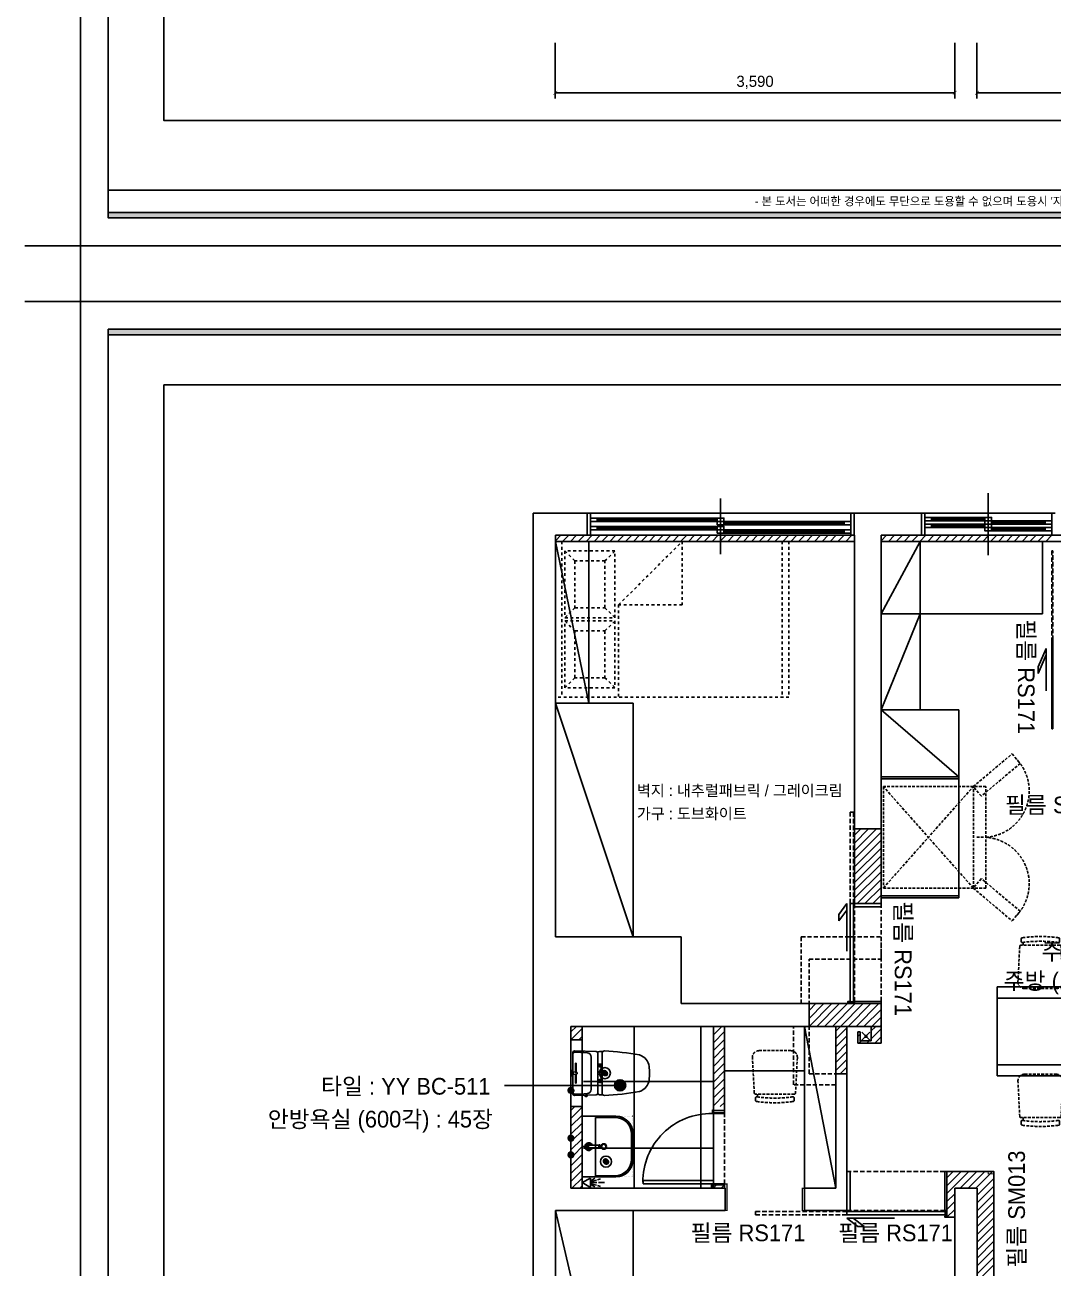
# Model space of a CAD drawing. Header units: inches. Extents: x 4374 to 164780, y 597 to 50243.
# Drawn here: x 4374 to 13616, y 10352 to 21529 of the extents above; entities that cross this region are included whole.
import ezdxf
from ezdxf.enums import TextEntityAlignment as Align

# ---------------------------------------------------------------- set-up
doc = ezdxf.new("R2010")
doc.units = ezdxf.units.IN
doc.header["$LTSCALE"] = 50
doc.header["$MEASUREMENT"] = 0
doc.header["$PDSIZE"] = 700.071425
for name, pattern in [('DASHED', [0.75, 0.5, -0.25]), ('DH-HID2', [1.2, 0.8, -0.4]), ('DOT', [0.25, 0, -0.25]), ('HID2', [1, 0.5, -0.5]), ('HIDDEN', [0.375, 0.25, -0.125])]:
    doc.linetypes.add(name, pattern=pattern)
for name, color, linetype in [('03-TEXT', 3, 'Continuous'), ('03-WAL NEW', 3, 'Continuous'), ('04_FUR', 6, 'Continuous'), ('06-FUR', 6, 'Continuous'), ('06-LIGHT', 4, 'Continuous'), ('07-DIM', 5, 'Continuous'), ('3.기호.계단선', 30, 'Continuous'), ('_LIBR', 4, 'Continuous'), ('BATH', 4, 'Continuous'), ('CO-BATH', 6, 'Continuous'), ('CO-DOOR', 8, 'Continuous'), ('F-SYM', 7, 'Continuous'), ('fin', 5, 'Continuous'), ('FORM(YOURNAME)-11', 1, 'Continuous'), ('FUR', 8, 'DASHED'), ('HL', 6, 'HIDDEN'), ('Layer 1', 7, 'Continuous'), ('도면층2', 2, 'Continuous'), ('도면층4', 4, 'Continuous'), ('도면층5', 5, 'Continuous'), ('욕실설비', 3, 'Continuous')]:
    doc.layers.add(name, color=color, linetype=linetype)
doc.styles.add('YOURNAME', font='HY울릉도M.TTF')
doc.styles.add('마감재', font='stylu.ttf')
doc.styles.add('코레일둥고', font='Korail_Round_Gothic_Medium.ttf')
doc.dimstyles.new('벽치수 Copy of DIM-50', dxfattribs={"dimscale": 50, "dimtxt": 2, "dimasz": 0.7, "dimexe": 1, "dimexo": 1, "dimgap": 0.7, "dimtad": 1, "dimdec": 0, "dimzin": 1, "dimdsep": 46, "dimlunit": 6, "dimtxsty": '마감재', "dimblk": 'ARCHTICK', "dimcen": -0.09, "dimclrd": 256, "dimclre": 256, "dimclrt": 3, "dimadec": 0, "dimazin": 0, "dimtfac": 1, "dimtdec": 0, "dimtix": 1, "dimtmove": 2, "dimatfit": 0, "dimldrblk": 'ARCHTICK', "dimfxl": 0, "dimtolj": 1, "dimtzin": 0, "dimarcsym": 0})

# ---------------------------------------------------------------- blocks, each defined once
blk = doc.blocks.new('FORM-PLAN')
at = {"layer": 'FORM(YOURNAME)-11'}
h = blk.add_hatch(color=256, dxfattribs=at)
h.dxf.hatch_style = 1
h.paths.add_polyline_path([(-71444, 55115), (10556, 55115), (10556, 54915), (-71444, 54915)])
h.paths.add_polyline_path([(-71444, -2085), (10556, -2085), (10556, -2285), (-71444, -2285)])
at = {"layer": 'Defpoints', "color": 158}
blk.add_line((1346, -1285), (-71444, -1285), dxfattribs=at)
at = {"layer": 'Defpoints', "color": 1}
for points in [[(-72444, 58115), (-72444, 56115), (-74444, 56115)], [(-72444, -5285), (-72444, -3285), (-74444, -3285)]]:
    blk.add_lwpolyline(points, dxfattribs=at)
at = {"layer": 'Defpoints', "color": 158}
for points in [[(-71444, -2285), (10556, -2285), (10556, 55115), (-71444, 55115)], [(-69444, 53115), (-64, 53115), (-64, 1215), (-69444, 1215)]]:
    blk.add_lwpolyline(points, close=True, dxfattribs=at)
at = {"layer": 'FORM(YOURNAME)-11', "color": 250}
blk.add_lwpolyline([(-72444, -3285), (11556, -3285), (11556, 56115), (-72444, 56115)], close=True, dxfattribs=at)
at = {"layer": 'FORM(YOURNAME)-11'}
for points in [[(-71444, 55115), (10556, 55115), (10556, 54915), (-71444, 54915)], [(-71444, -2085), (10556, -2085), (10556, -2285), (-71444, -2285)]]:
    blk.add_lwpolyline(points, close=True, dxfattribs=at)
at = {"layer": 'FORM(YOURNAME)-11', "color": 1, "style": 'YOURNAME'}
blk.add_text("- 본 도서는 어떠한 경우에도 무단으로 도용할 수 없으며 도용시 '지적재산권' 보호에 관한 법률에 의거, 법적 분쟁이 발생합니다.  또한 본 도서에 관한 모든 저작권은 당사에 있습니다. -", height=300, dxfattribs=at).set_placement((-32990, -1685), align=Align.MIDDLE_CENTER)
at = {"layer": 'FORM(YOURNAME)-11', "color": 3, "style": 'YOURNAME'}
for tag, height, p in [('1', 450, (9905, 18188)), ('2', 450, (9905, 17544)), ('3', 450, (9905, 16257)), ('4', 450, (9905, 14326)), ('5', 515, (9905, 12009)), ('6', 515, (9905, 9757)), ('7', 515, (9905, 7504)), ('8', 515, (9905, 5252)), ('9', 515, (9905, 2999)), ('10', 515, (5655, 811)), ('11', 515, (9905, 747)), ('12', 515, (5655, -1441)), ('13', 515, (9905, -1441))]:
    blk.add_attdef(tag, text='', height=height, dxfattribs=at).set_placement(p, align=Align.MIDDLE_RIGHT)
blk = doc.blocks.new('*U574')
at = {"layer": 'F-SYM', "xscale": 0.2500000000000001, "yscale": 0.2500000000000001, "zscale": 0.2500000000000001}
blk.add_blockref('FORM-PLAN', (22985, 20364), dxfattribs=at)
blk = doc.blocks.new('*U575')
at = {"layer": 'F-SYM', "xscale": 0.2500000000000001, "yscale": 0.2500000000000001, "zscale": 0.2500000000000001}
blk.add_blockref('FORM-PLAN', (22985, 5014), dxfattribs=at)
blk = doc.blocks.new('_ArchTick')
at = {"color": 0, "linetype": 'ByBlock', "const_width": 0.15}
blk.add_lwpolyline([(-0.5, -0.5), (0.5, 0.5)], dxfattribs=at)
blk = doc.blocks.new('*D28')
at = {"layer": '07-DIM', "lineweight": -2}
for p, q in [((9142, 21368), (9142, 20868)), ((12732, 21368), (12732, 20868)), ((9142, 20918), (12732, 20918))]:
    blk.add_line(p, q, dxfattribs=at)
at = {"layer": 'Defpoints', "color": 0}
for p in [(9142, 21418), (12732, 21418), (12732, 20918)]:
    blk.add_point(p, dxfattribs=at)
at = {"layer": '07-DIM', "lineweight": -2, "xscale": 35, "yscale": 35, "zscale": 35, "rotation": 180}
blk.add_blockref('_ArchTick', (9142, 20918), dxfattribs=at)
at = {"layer": '07-DIM', "lineweight": -2, "xscale": 35, "yscale": 35, "zscale": 35}
blk.add_blockref('_ArchTick', (12732, 20918), dxfattribs=at)
at = {"layer": '07-DIM', "color": 3, "insert": (10937, 21012), "char_height": 100, "attachment_point": 5, "style": '마감재'}
blk.add_mtext('\\A1;3,590', dxfattribs=at)
blk = doc.blocks.new('*D29')
at = {"layer": '07-DIM', "lineweight": -2}
for p, q in [((12932, 21368), (12932, 20868)), ((16832, 21368), (16832, 20868)), ((12932, 20918), (16832, 20918))]:
    blk.add_line(p, q, dxfattribs=at)
at = {"layer": 'Defpoints', "color": 0}
for p in [(12932, 21418), (16832, 21418), (16832, 20918)]:
    blk.add_point(p, dxfattribs=at)
at = {"layer": '07-DIM', "lineweight": -2, "xscale": 35, "yscale": 35, "zscale": 35, "rotation": 180}
blk.add_blockref('_ArchTick', (12932, 20918), dxfattribs=at)
at = {"layer": '07-DIM', "lineweight": -2, "xscale": 35, "yscale": 35, "zscale": 35}
blk.add_blockref('_ArchTick', (16832, 20918), dxfattribs=at)
at = {"layer": '07-DIM', "color": 3, "insert": (14882, 21012), "char_height": 100, "attachment_point": 5, "style": '마감재'}
blk.add_mtext('\\A1;3,900', dxfattribs=at)
blk = doc.blocks.new('GSTERT')
h = blk.add_hatch()
h.set_pattern_fill('ANSI31', color=8)
h.set_pattern_definition([(45, (-14224.0859, -25740.54319), (-0.08838834765, 0.08838834765), [])])
edge = h.paths.add_edge_path()
edge.add_arc((-45763, -17578), 25, 0, 360)
h = blk.add_hatch()
h.set_pattern_fill('ANSI31', color=8)
h.set_pattern_definition([(45, (-14529.0859, -25895.54319), (-0.08838834765, 0.08838834765), [])])
edge = h.paths.add_edge_path()
edge.add_arc((-46068, -17733), 25, 0, 360)
h = blk.add_hatch()
h.set_pattern_fill('ANSI31', color=8)
h.set_pattern_definition([(45, (-14529.0859, -26325.54319), (-0.08838834765, 0.08838834765), [])])
edge = h.paths.add_edge_path()
edge.add_arc((-46068, -18163), 25, 0, 360)
h = blk.add_hatch()
h.set_pattern_fill('ANSI31', color=8)
h.set_pattern_definition([(45, (-14529.0859, -26475.54319), (-0.08838834765, 0.08838834765), [])])
edge = h.paths.add_edge_path()
edge.add_arc((-46068, -18313), 25, 0, 360)
h = blk.add_hatch()
h.set_pattern_fill('ANSI31', color=8)
h.set_pattern_definition([(45, (-14214.0859, -26535.54319), (-0.08838834765, 0.08838834765), [])])
edge = h.paths.add_edge_path()
edge.add_arc((-45753, -18373), 25, 0, 360)
at = {"layer": '06-LIGHT'}
h = blk.add_hatch(color=8, dxfattribs=at)
h.dxf.hatch_style = 1
edge = h.paths.add_edge_path()
edge.add_arc((-43417, -17247), 15.6, 315, 675)
at = {"color": 8, "linetype": 'HID2'}
for p, q in [((-46149, -12798), (-46149, -14198)), ((-44168, -12798), (-44168, -14198)), ((-46122, -12884), (-46032, -12974)), ((-45762, -12974), (-45672, -12884)), ((-46032, -13394), (-46122, -13484)), ((-45762, -13394), (-45672, -13484)), ((-45639, -13368), (-45639, -14198)), ((-46032, -13603), (-46122, -13513)), ((-45762, -13603), (-45672, -13513)), ((-46122, -14113), (-46032, -14023)), ((-45762, -14023), (-45672, -14113))]:
    blk.add_line(p, q, dxfattribs=at)
at = {"color": 8, "linetype": 'Continuous'}
for p, q in [((-43382, -17282), (-43452, -17211)), ((-43452, -17282), (-43382, -17211))]:
    blk.add_line(p, q, dxfattribs=at)
at = {"color": 8}
blk.add_line((-45968, -18238), (-45903, -18238), dxfattribs=at)
at = {"color": 8, "linetype": 'HID2'}
for points in [[(-46208, -14198), (-46208, -12798), (-44108, -12798), (-44108, -14198)], [(-45068, -13368), (-45639, -13368), (-45068, -12798)], [(-46122, -13484), (-45672, -13484), (-45672, -12884), (-46122, -12884)], [(-45762, -13394), (-45762, -12974), (-46032, -12974), (-46032, -13394)], [(-46122, -13513), (-45672, -13513), (-45672, -14113), (-46122, -14113)], [(-45762, -13603), (-45762, -14023), (-46032, -14023), (-46032, -13603)]]:
    blk.add_lwpolyline(points, close=True, dxfattribs=at)
at = {"color": 8}
for centre, radius in [((-45763, -17578), 50), ((-46068, -17733), 25), ((-46068, -18163), 25), ((-46068, -18313), 25), ((-45753, -18373), 50)]:
    blk.add_circle(centre, radius, dxfattribs=at)
at = {"layer": '03-WAL NEW', "color": 8, "linetype": 'Continuous'}
for p, q in [((-46208, -12793), (-46159, -12743)), ((-46143, -12798), (-46088, -12743)), ((-46072, -12798), (-46017, -12743)), ((-46002, -12798), (-45947, -12743)), ((-45931, -12798), (-45876, -12743)), ((-45860, -12798), (-45805, -12743)), ((-45789, -12798), (-45734, -12743)), ((-45719, -12798), (-45664, -12743)), ((-45648, -12798), (-45593, -12743)), ((-45577, -12798), (-45522, -12743)), ((-45507, -12798), (-45452, -12743)), ((-45436, -12798), (-45381, -12743)), ((-45365, -12798), (-45310, -12743)), ((-45294, -12798), (-45239, -12743)), ((-45224, -12798), (-45169, -12743)), ((-45153, -12798), (-45098, -12743)), ((-45082, -12798), (-45027, -12743)), ((-45012, -12798), (-44957, -12743)), ((-44941, -12798), (-44886, -12743)), ((-44870, -12798), (-44815, -12743)), ((-44799, -12798), (-44744, -12743)), ((-44729, -12798), (-44674, -12743)), ((-44658, -12798), (-44603, -12743)), ((-44587, -12798), (-44532, -12743)), ((-44517, -12798), (-44462, -12743)), ((-44446, -12798), (-44391, -12743)), ((-44375, -12798), (-44320, -12743)), ((-44305, -12798), (-44250, -12743)), ((-44234, -12798), (-44179, -12743)), ((-44163, -12798), (-44108, -12743)), ((-44092, -12798), (-44037, -12743)), ((-44022, -12798), (-43967, -12743)), ((-43951, -12798), (-43896, -12743)), ((-43880, -12798), (-43825, -12743)), ((-43810, -12798), (-43755, -12743)), ((-43739, -12798), (-43684, -12743)), ((-43668, -12798), (-43613, -12743)), ((-43597, -12798), (-43542, -12743)), ((-43527, -12798), (-43518, -12790)), ((-43280, -12793), (-43231, -12743)), ((-43215, -12798), (-43160, -12743)), ((-43144, -12798), (-43089, -12743)), ((-43074, -12798), (-43019, -12743)), ((-43003, -12798), (-42948, -12743)), ((-42932, -12798), (-42877, -12743)), ((-42861, -12798), (-42806, -12743)), ((-42791, -12798), (-42736, -12743)), ((-42720, -12798), (-42665, -12743)), ((-42649, -12798), (-42594, -12743)), ((-42579, -12798), (-42524, -12743)), ((-42508, -12798), (-42453, -12743)), ((-42437, -12798), (-42382, -12743)), ((-42366, -12798), (-42311, -12743)), ((-42296, -12798), (-42241, -12743)), ((-42225, -12798), (-42170, -12743)), ((-42154, -12798), (-42099, -12743)), ((-42084, -12798), (-42029, -12743)), ((-42013, -12798), (-41958, -12743)), ((-41942, -12798), (-41887, -12743)), ((-41871, -12798), (-41816, -12743)), ((-41801, -12798), (-41746, -12743)), ((-43518, -15439), (-43463, -15383)), ((-43518, -15510), (-43392, -15383)), ((-43518, -15581), (-43321, -15383)), ((-43518, -15651), (-43280, -15413)), ((-43518, -15722), (-43280, -15484)), ((-43518, -15793), (-43280, -15555)), ((-43518, -15863), (-43280, -15625)), ((-43518, -15934), (-43280, -15696)), ((-43518, -16005), (-43280, -15767)), ((-43496, -16053), (-43280, -15838)), ((-43425, -16053), (-43280, -15908)), ((-43355, -16053), (-43280, -15979)), ((-43284, -16053), (-43280, -16050)), ((-43928, -17016), (-43866, -16953)), ((-43928, -17087), (-43795, -16953)), ((-43928, -17158), (-43724, -16953)), ((-43858, -17158), (-43653, -16953)), ((-43788, -17158), (-43583, -16953)), ((-43717, -17158), (-43512, -16953)), ((-43646, -17158), (-43441, -16953)), ((-43576, -17158), (-43371, -16953)), ((-43505, -17158), (-43300, -16953)), ((-43434, -17158), (-43280, -17005)), ((-43363, -17158), (-43280, -17075)), ((-46068, -17207), (-46019, -17158)), ((-46068, -17278), (-45968, -17178)), ((-44788, -17163), (-44783, -17158)), ((-44788, -17234), (-44713, -17158)), ((-44788, -17305), (-44688, -17205)), ((-43688, -17201), (-43646, -17158)), ((-43688, -17271), (-43588, -17171)), ((-43368, -17198), (-43328, -17158)), ((-43368, -17269), (-43280, -17181)), ((-43293, -17158), (-43280, -17146)), ((-45998, -17278), (-45968, -17249)), ((-44788, -17376), (-44688, -17276)), ((-43688, -17342), (-43588, -17242)), ((-43688, -17413), (-43588, -17313)), ((-43488, -17248), (-43468, -17228)), ((-43478, -17308), (-43458, -17288)), ((-43408, -17308), (-43388, -17288)), ((-43337, -17308), (-43280, -17252)), ((-44788, -17446), (-44688, -17346)), ((-44788, -17517), (-44688, -17417)), ((-43688, -17483), (-43588, -17383)), ((-44788, -17588), (-44688, -17488)), ((-43688, -17554), (-43588, -17454)), ((-43647, -17583), (-43588, -17525)), ((-44788, -17658), (-44688, -17558)), ((-44788, -17729), (-44688, -17629)), ((-44788, -17800), (-44688, -17700)), ((-46068, -17915), (-46032, -17878)), ((-44788, -17871), (-44688, -17771)), ((-44726, -17878), (-44688, -17841)), ((-46068, -17985), (-45968, -17885)), ((-46068, -18056), (-45968, -17956)), ((-46068, -18127), (-45968, -18027)), ((-46047, -18176), (-45968, -18097)), ((-46068, -18268), (-45968, -18168)), ((-46068, -18197), (-46056, -18185)), ((-46068, -18410), (-45968, -18310)), ((-46043, -18314), (-45968, -18239)), ((-46068, -18339), (-46068, -18338)), ((-46068, -18480), (-45968, -18380)), ((-46068, -18551), (-45968, -18451)), ((-46060, -18613), (-45968, -18522)), ((-42688, -18520), (-42632, -18463)), ((-42688, -18590), (-42561, -18463)), ((-42688, -18661), (-42491, -18463)), ((-42570, -18613), (-42420, -18463)), ((-42499, -18613), (-42349, -18463)), ((-42429, -18613), (-42279, -18463)), ((-42418, -18674), (-42268, -18524)), ((-45989, -18613), (-45968, -18592)), ((-44788, -18613), (-44759, -18583)), ((-44718, -18613), (-44688, -18583)), ((-42688, -18732), (-42618, -18662)), ((-42418, -18745), (-42268, -18595)), ((-42688, -18803), (-42618, -18733)), ((-42418, -18815), (-42268, -18665)), ((-42418, -18886), (-42268, -18736)), ((-42688, -18873), (-42618, -18803)), ((-42418, -18957), (-42268, -18807)), ((-42418, -19028), (-42268, -18878)), ((-42418, -19098), (-42268, -18948)), ((-42418, -19169), (-42268, -19019)), ((-42418, -19240), (-42268, -19090)), ((-42418, -19310), (-42268, -19160)), ((-42418, -19381), (-42268, -19231)), ((-42418, -19452), (-42268, -19302))]:
    blk.add_line(p, q, dxfattribs=at)
at = {"layer": '03-WAL NEW', "color": 8}
for p, q in [((-46208, -12798), (-46208, -12743)), ((-46208, -12743), (-43518, -12743)), ((-43518, -12798), (-46208, -12798)), ((-43518, -12743), (-43518, -12798)), ((-43280, -12798), (-43280, -12743)), ((-43280, -12743), (-41576, -12743)), ((-41576, -12798), (-43280, -12798)), ((-43280, -15383), (-43518, -15383)), ((-43518, -15383), (-43518, -16053)), ((-43280, -16053), (-43280, -15383)), ((-43518, -16053), (-43280, -16053)), ((-43928, -17158), (-43928, -16953)), ((-43928, -16953), (-43518, -16953)), ((-43518, -16953), (-43518, -16953)), ((-43518, -16953), (-43280, -16953)), ((-43280, -16953), (-43280, -17158)), ((-45968, -17158), (-46068, -17158)), ((-46068, -17158), (-46068, -18613)), ((-45968, -18613), (-45968, -17158)), ((-44788, -17158), (-44788, -17933)), ((-44688, -17158), (-44788, -17158)), ((-44688, -17933), (-44688, -17158)), ((-43280, -17158), (-43928, -17158)), ((-43688, -17583), (-43688, -17158)), ((-43688, -17158), (-43588, -17158)), ((-43588, -17158), (-43588, -17583)), ((-43488, -17308), (-43488, -17208)), ((-43488, -17208), (-43468, -17208)), ((-43468, -17208), (-43468, -17288)), ((-43368, -17288), (-43368, -17158)), ((-43368, -17158), (-43280, -17158)), ((-43280, -17158), (-43280, -17308)), ((-45968, -17278), (-46068, -17278)), ((-43280, -17308), (-43488, -17308)), ((-43468, -17288), (-43368, -17288)), ((-43588, -17583), (-43688, -17583)), ((-45968, -17878), (-46068, -17878)), ((-44788, -17933), (-44688, -17933)), ((-42688, -18873), (-42688, -18463)), ((-42688, -18463), (-42268, -18463)), ((-42268, -18463), (-42268, -22103)), ((-46068, -18613), (-45968, -18613)), ((-44688, -18583), (-44788, -18583)), ((-44788, -18583), (-44788, -18613)), ((-44788, -18613), (-44688, -18613)), ((-44688, -18613), (-44688, -18583)), ((-42418, -18613), (-42618, -18613)), ((-42618, -18613), (-42618, -18873)), ((-42418, -22103), (-42418, -18613)), ((-42618, -18873), (-42688, -18873))]:
    blk.add_line(p, q, dxfattribs=at)
at = {"layer": '04_FUR', "color": 8}
for p, q in [((-42238, -16903), (-40558, -16903)), ((-42238, -17503), (-39858, -17503))]:
    blk.add_line(p, q, dxfattribs=at)
at = {"layer": '06-FUR', "color": 8}
for p, q in [((-46208, -14253), (-46208, -12798)), ((-46208, -12798), (-45908, -12798)), ((-45908, -14253), (-46208, -12798)), ((-45908, -12798), (-45908, -14253)), ((-43280, -12798), (-41830, -12798)), ((-43280, -13448), (-43280, -12798)), ((-42930, -12798), (-43280, -12798)), ((-43280, -12798), (-43280, -13448)), ((-42930, -12798), (-43280, -13448)), ((-42930, -13448), (-42930, -12798)), ((-41830, -12798), (-41830, -13448)), ((-41830, -13448), (-43280, -13448)), ((-43280, -14313), (-43280, -13448)), ((-43280, -13448), (-42930, -13448)), ((-43280, -13448), (-42930, -13448)), ((-42930, -13448), (-43280, -14313)), ((-42930, -13448), (-42930, -14313)), ((-46208, -16353), (-46208, -14253)), ((-46208, -14253), (-45508, -14253)), ((-45508, -16353), (-46208, -14253)), ((-45908, -14253), (-46208, -14253)), ((-45508, -14253), (-45508, -16353)), ((-43280, -14313), (-42580, -14313)), ((-43280, -16003), (-43280, -14313)), ((-43280, -14313), (-42580, -14913)), ((-42930, -14313), (-43280, -14313)), ((-42580, -14313), (-42580, -16003)), ((-43280, -14913), (-42580, -14913)), ((-43280, -14933), (-42580, -14933)), ((-43280, -15983), (-42580, -15983)), ((-42580, -16003), (-43280, -16003)), ((-43280, -16003), (-42580, -16003)), ((-45508, -16353), (-46208, -16353)), ((-40558, -16803), (-42238, -16803)), ((-42238, -16803), (-42238, -17603)), ((-43968, -17158), (-44688, -17158)), ((-44688, -17158), (-44688, -17558)), ((-43968, -17558), (-43968, -17158)), ((-43968, -18613), (-43968, -17158)), ((-43968, -17158), (-43688, -17158)), ((-43688, -18613), (-43968, -17158)), ((-43688, -17158), (-43688, -18613)), ((-44688, -17558), (-43968, -17558)), ((-42238, -17603), (-39858, -17603)), ((-43688, -18613), (-43968, -18613)), ((-46208, -21803), (-46208, -18813)), ((-46208, -18813), (-45508, -18813)), ((-45508, -21803), (-46208, -18813)), ((-45508, -18813), (-45508, -21803))]:
    blk.add_line(p, q, dxfattribs=at)
at = {"layer": '_LIBR', "color": 8, "linetype": 'Continuous'}
for p, q in [((-44788, -17912), (-44797, -17912)), ((-44797, -17912), (-44797, -17942)), ((-44797, -17942), (-44788, -17942)), ((-44788, -17942), (-44788, -17912)), ((-44788, -17933), (-44788, -17942)), ((-44688, -17933), (-44788, -17933)), ((-44788, -17942), (-44688, -17942)), ((-44688, -17942), (-44688, -17933)), ((-45420, -18574), (-45420, -18544)), ((-45420, -18544), (-44788, -18544)), ((-44788, -18544), (-44788, -18574)), ((-44788, -18574), (-45420, -18574)), ((-44797, -18604), (-44797, -18574)), ((-44797, -18574), (-44788, -18574)), ((-44788, -18604), (-44797, -18604)), ((-44788, -18583), (-44788, -18574)), ((-44788, -18574), (-44688, -18574)), ((-44788, -18574), (-44788, -18604)), ((-44688, -18583), (-44788, -18583)), ((-44688, -18574), (-44688, -18583))]:
    blk.add_line(p, q, dxfattribs=at)
blk.add_arc((-44811, -18552), 610, 88.7406, 180.7049, dxfattribs=at)
at = {"layer": 'BATH', "color": 8}
for p, q in [((-45968, -18561), (-45891, -18521)), ((-45891, -18521), (-45891, -18605)), ((-45885, -18552), (-45837, -18539)), ((-45884, -18542), (-45854, -18523)), ((-45830, -18536), (-45801, -18528)), ((-45891, -18605), (-45968, -18561)), ((-45887, -18562), (-45834, -18562)), ((-45885, -18573), (-45837, -18585)), ((-45884, -18583), (-45854, -18601)), ((-45830, -18588), (-45801, -18597)), ((-45820, -18562), (-45766, -18562))]:
    blk.add_line(p, q, dxfattribs=at)
at = {"layer": 'CO-BATH', "color": 8, "linetype": 'DOT'}
for p, q in [((-45513, -17966), (-45968, -17966)), ((-45968, -17966), (-45968, -18511)), ((-45513, -18511), (-45513, -17966)), ((-45968, -18511), (-45513, -18511))]:
    blk.add_line(p, q, dxfattribs=at)
at = {"layer": 'CO-BATH', "color": 8}
for p, q in [((-45663, -17966), (-45968, -17966)), ((-45968, -17966), (-45968, -18511)), ((-45673, -17976), (-45848, -17976)), ((-45848, -17976), (-45848, -18501)), ((-45523, -18351), (-45523, -18126)), ((-45513, -18361), (-45513, -18116)), ((-45908, -18226), (-45818, -18226)), ((-45908, -18251), (-45818, -18251)), ((-45818, -18225), (-45813, -18225)), ((-45818, -18252), (-45818, -18225)), ((-45818, -18252), (-45813, -18252)), ((-45813, -18224), (-45808, -18224)), ((-45813, -18253), (-45813, -18224)), ((-45813, -18253), (-45808, -18253)), ((-45808, -18253), (-45808, -18224)), ((-45968, -18511), (-45663, -18511)), ((-45848, -18501), (-45673, -18501))]:
    blk.add_line(p, q, dxfattribs=at)
for radius in [25, 20]:
    blk.add_circle((-45773, -18238), radius, dxfattribs=at)
for centre, radius, start, end in [((-45673, -18126), 150, 0, 90), ((-45663, -18116), 150, 0, 90), ((-45908, -18238), 35, 20.9248, 339.0751), ((-45908, -18238), 30, 24.6243, 335.3757), ((-45908, -18238), 25, 30, 330), ((-45908, -18238), 18, 43.9829, 316.017), ((-45908, -18238), 12.5, 90, 270), ((-45673, -18351), 150, 270, 0), ((-45663, -18361), 150, 270, 0)]:
    blk.add_arc(centre, radius, start, end, dxfattribs=at)
at = {"layer": 'CO-DOOR', "color": 8, "linetype": 'DH-HID2'}
for p, q in [((-41736, -12883), (-41746, -12883)), ((-41746, -12883), (-41746, -13683)), ((-41736, -13683), (-41736, -12883)), ((-41746, -13683), (-41736, -13683)), ((-43528, -15232), (-43558, -15232)), ((-43558, -15232), (-43558, -16053)), ((-43528, -16053), (-43528, -15232)), ((-43558, -16053), (-43528, -16053)), ((-43518, -16935), (-43518, -16053)), ((-43518, -16053), (-43280, -16053)), ((-43280, -16053), (-43280, -16935)), ((-43280, -16935), (-43518, -16935)), ((-44788, -18583), (-44788, -17933)), ((-44788, -17933), (-44688, -17933)), ((-44688, -17933), (-44688, -18583)), ((-43588, -18813), (-43588, -18463)), ((-43588, -18463), (-42706, -18463)), ((-42706, -18463), (-42706, -18813)), ((-44688, -18583), (-44788, -18583)), ((-43588, -18823), (-44409, -18823)), ((-44409, -18823), (-44409, -18853)), ((-44409, -18853), (-43588, -18853)), ((-42706, -18813), (-43588, -18813)), ((-43588, -18853), (-43588, -18823))]:
    blk.add_line(p, q, dxfattribs=at)
at = {"layer": 'CO-DOOR', "color": 8}
for p, q in [((-41736, -13683), (-41746, -13683)), ((-41746, -13683), (-41746, -14483)), ((-41736, -14483), (-41736, -13683)), ((-41796, -13761), (-41869, -13926)), ((-41869, -13985), (-41796, -13819)), ((-41796, -14140), (-41796, -13761)), ((-41796, -13819), (-41796, -14140)), ((-41869, -13926), (-41869, -13985)), ((-41796, -14140), (-41796, -14140)), ((-41746, -14483), (-41736, -14483)), ((-43588, -16053), (-43661, -16152)), ((-43588, -16483), (-43588, -16053)), ((-43528, -16053), (-43558, -16053)), ((-43558, -16053), (-43558, -16944)), ((-43528, -16944), (-43528, -16053)), ((-43518, -16053), (-43280, -16053)), ((-43518, -16083), (-43518, -16053)), ((-43280, -16083), (-43518, -16083)), ((-43280, -16053), (-43280, -16083)), ((-43661, -16210), (-43588, -16112)), ((-43661, -16152), (-43661, -16210)), ((-43588, -16112), (-43588, -16483)), ((-43588, -16483), (-43588, -16483)), ((-43578, -16953), (-43578, -16935)), ((-43578, -16935), (-43568, -16935)), ((-43280, -16953), (-43578, -16953)), ((-43568, -16935), (-43568, -16944)), ((-43568, -16944), (-43518, -16944)), ((-43558, -16944), (-43528, -16944)), ((-43518, -16944), (-43518, -16935)), ((-43518, -16935), (-43280, -16935)), ((-43280, -16935), (-43280, -16953)), ((-43588, -18813), (-43588, -18463)), ((-43588, -18463), (-43558, -18463)), ((-43558, -18463), (-43558, -18813)), ((-42706, -18813), (-42706, -18463)), ((-42706, -18463), (-42688, -18463)), ((-42688, -18463), (-42688, -18873)), ((-43558, -18813), (-43588, -18813)), ((-42697, -18823), (-43588, -18823)), ((-43588, -18823), (-43588, -18853)), ((-43588, -18853), (-42697, -18853)), ((-43159, -18883), (-43588, -18883)), ((-43588, -18883), (-43490, -18956)), ((-43432, -18956), (-43530, -18883)), ((-43530, -18883), (-43159, -18883)), ((-43159, -18883), (-43159, -18883)), ((-42697, -18813), (-42706, -18813)), ((-42706, -18873), (-42706, -18863)), ((-42706, -18863), (-42697, -18863)), ((-42688, -18873), (-42706, -18873)), ((-42697, -18863), (-42697, -18813)), ((-42697, -18853), (-42697, -18823)), ((-43490, -18956), (-43432, -18956))]:
    blk.add_line(p, q, dxfattribs=at)
at = {"layer": 'fin', "color": 8}
for p, q in [((-46052, -17406), (-46052, -17393)), ((-46052, -17570), (-46052, -17406)), ((-46037, -17378), (-45842, -17383)), ((-45885, -17433), (-45885, -17578)), ((-45827, -17398), (-45827, -17578)), ((-45788, -17578), (-45788, -17399)), ((-46052, -17586), (-46052, -17751)), ((-45885, -17724), (-45885, -17578)), ((-45827, -17759), (-45827, -17578)), ((-45788, -17578), (-45788, -17758)), ((-46054, -17734), (-46054, -17722)), ((-46054, -17734), (-46054, -17747)), ((-46052, -17751), (-46052, -17763)), ((-46037, -17778), (-45842, -17774))]:
    blk.add_line(p, q, dxfattribs=at)
for centre, radius, start, end in [((-46037, -17393), 15, 88.6349, 180), ((-46036, -17406), 16, 90.6884, 180), ((-46024, -18390), 1000, 84.0563, 90.6884), ((-45925, -17435), 40, 2.4871, 84.0563), ((-45842, -17398), 15, 0, 88.6349), ((-45811, -17399), 15.8, 93.6137, 175.1789), ((-45857, -19583), 2200, 88.037, 88.8426), ((-45768, -17399), 20, 87.6667, 180), ((-45857, -19583), 2206, 79.3919, 87.6667), ((-45490, -17534), 126, 6.5759, 71.7036), ((-45767, -17578), 406, 0, 8.3007), ((-45490, -17623), 126, 288.2964, 353.4241), ((-45767, -17578), 406, 351.6993, 0), ((-46069, -17722), 15, 0, 90), ((-46069, -17747), 15, 270, 0), ((-46036, -17751), 16, 180, 269.3116), ((-46037, -17763), 15, 180, 271.3651), ((-46024, -16767), 1000, 269.3116, 275.9437), ((-45925, -17722), 40, 275.9437, 357.5129), ((-45842, -17759), 15, 271.3651, 0), ((-45811, -17757), 15.8, 184.8211, 266.3863), ((-45768, -17758), 20, 180, 272.3333), ((-45857, -15574), 2206, 272.3333, 280.6081), ((-45857, -15574), 2200, 271.1574, 271.963)]:
    blk.add_arc(centre, radius, start, end, dxfattribs=at)
at = {"layer": 'FUR', "color": 8}
for p, q in [((-42452, -15002), (-42103, -14708)), ((-42103, -14708), (-42030, -14794)), ((-42030, -14794), (-42379, -15088)), ((-42338, -15002), (-43260, -15002)), ((-43260, -15002), (-43260, -15914)), ((-42451, -15914), (-43260, -15002)), ((-43260, -15914), (-42451, -15002)), ((-42379, -15088), (-42452, -15002)), ((-42451, -15914), (-42451, -15002)), ((-42338, -15914), (-42338, -15002)), ((-42421, -15458), (-42308, -15458)), ((-42379, -15829), (-42452, -15915)), ((-42030, -16123), (-42379, -15829)), ((-43260, -15914), (-42338, -15914)), ((-42452, -15915), (-42103, -16209)), ((-42103, -16209), (-42030, -16123)), ((-42003, -16428), (-42003, -16403)), ((-44390, -17766), (-44390, -17791)), ((-42003, -17978), (-42003, -18004))]:
    blk.add_line(p, q, dxfattribs=at)
for points in [[(-42024, -16428, 0.399285), (-42034, -16438), (-42050, -16755, 0.429301), (-41990, -16818), (-41707, -16818, 0.429301), (-41647, -16755), (-41663, -16438, 0.399285), (-41673, -16428)], [(-41687, -16404, 0.455835), (-41676, -16394), (-41676, -16371, 0.37479), (-41685, -16361, 0.068331), (-42012, -16361, 0.37479), (-42021, -16371), (-42021, -16394, 0.455835), (-42010, -16404, -0.070108)], [(-44410, -17766, -0.399285), (-44420, -17756), (-44437, -17439, -0.429301), (-44377, -17376), (-44093, -17376, -0.429301), (-44033, -17439), (-44049, -17756, -0.399285), (-44059, -17766)], [(-42024, -17978, -0.399285), (-42034, -17969), (-42050, -17651, -0.429301), (-41990, -17588), (-41707, -17588, -0.429301), (-41647, -17651), (-41663, -17969, -0.399285), (-41673, -17978)], [(-44074, -17791, -0.455835), (-44062, -17800), (-44062, -17823, -0.37479), (-44071, -17833, -0.068331), (-44399, -17833, -0.37479), (-44408, -17823), (-44408, -17800, -0.455835), (-44396, -17791, 0.070108)], [(-41687, -18003, -0.455835), (-41676, -18013), (-41676, -18036, -0.37479), (-41685, -18046, -0.068331), (-42012, -18046, -0.37479), (-42021, -18036), (-42021, -18013, -0.455835), (-42010, -18003, 0.070108)]]:
    blk.add_lwpolyline(points, format="xyb", close=True, dxfattribs=at)
for centre, start, end in [((-42367, -15041), 273.9757, 44.0177), ((-42367, -15875), 315.9823, 86.0243)]:
    blk.add_arc(centre, 418, start, end, dxfattribs=at)
at = {"layer": 'HL', "color": 8, "linetype": 'Continuous'}
for p, q in [((-46028, -17570), (-46028, -17492)), ((-46021, -17571), (-46021, -17492)), ((-45816, -17500), (-45816, -17516)), ((-45788, -17496), (-45812, -17496)), ((-45812, -17520), (-45797, -17520)), ((-45797, -17520), (-45788, -17520)), ((-45797, -17520), (-45797, -17530)), ((-45795, -17578), (-45795, -17532)), ((-45795, -17532), (-45788, -17532)), ((-46059, -17554), (-46069, -17554)), ((-46059, -17602), (-46069, -17602)), ((-46059, -17602), (-46059, -17554)), ((-46054, -17571), (-46059, -17566)), ((-46054, -17585), (-46059, -17591)), ((-46047, -17567), (-46054, -17571)), ((-46054, -17585), (-46054, -17571)), ((-46047, -17590), (-46054, -17585)), ((-46012, -17572), (-46047, -17567)), ((-46047, -17590), (-46047, -17567)), ((-46012, -17584), (-46047, -17590)), ((-46028, -17665), (-46028, -17587)), ((-46021, -17665), (-46021, -17586)), ((-46012, -17584), (-46012, -17572)), ((-45816, -17657), (-45816, -17640)), ((-45812, -17636), (-45797, -17636)), ((-45797, -17636), (-45797, -17627)), ((-45797, -17636), (-45788, -17636)), ((-45795, -17578), (-45795, -17625)), ((-45795, -17625), (-45788, -17625)), ((-45788, -17661), (-45812, -17661)), ((-45942, -17783), (-45942, -17776)), ((-45938, -17787), (-45926, -17787)), ((-45922, -17783), (-45922, -17776))]:
    blk.add_line(p, q, dxfattribs=at)
for centre in [(-45802, -17508), (-45802, -17648)]:
    blk.add_circle(centre, 8, dxfattribs=at)
for centre, radius, start, end in [((-46024, -17492), 3.5, 0, 180), ((-45812, -17500), 4, 90, 180), ((-45812, -17516), 4, 180, 270), ((-45795, -17530), 2, 180, 270), ((-45812, -17640), 4, 90, 180), ((-45812, -17657), 4, 180, 270), ((-45795, -17627), 2, 90, 180), ((-46024, -17665), 3.5, 180, 0), ((-45938, -17783), 4, 180, 270), ((-45926, -17783), 4, 270, 0)]:
    blk.add_arc(centre, radius, start, end, dxfattribs=at)
at = {"layer": 'Layer 1', "color": 8}
blk.add_line((-44788, -17158), (-44788, -18613), dxfattribs=at)
at = {"layer": '도면층2', "color": 8}
for p, q in [((-46408, -18613), (-46408, -12543)), ((-45923, -12543), (-46408, -12543)), ((-45923, -12543), (-45923, -12743)), ((-42918, -12543), (-43523, -12543)), ((-43523, -12543), (-43523, -12743)), ((-42918, -12543), (-42918, -12743)), ((-46208, -12743), (-46208, -16353)), ((-45923, -12743), (-46208, -12743)), ((-43518, -12743), (-43523, -12743)), ((-43518, -15383), (-43518, -12743)), ((-42918, -12743), (-43280, -12743)), ((-43280, -15383), (-43280, -12743)), ((-43518, -15383), (-43280, -15383)), ((-43518, -15383), (-43280, -15383)), ((-46208, -16353), (-45078, -16353)), ((-45078, -16953), (-45078, -16353)), ((-43928, -16953), (-45078, -16953)), ((-43928, -17158), (-43928, -16953)), ((-43928, -17158), (-46068, -17158)), ((-46068, -18613), (-46068, -17158)), ((-43688, -18613), (-43688, -17583)), ((-43588, -18813), (-43588, -17583)), ((-46408, -18613), (-46408, -23213)), ((-44683, -18613), (-46068, -18613)), ((-44683, -18813), (-44683, -18613)), ((-43688, -18613), (-43968, -18613)), ((-43968, -18813), (-43968, -18613)), ((-42618, -18613), (-42618, -21803)), ((-42418, -18613), (-42618, -18613)), ((-42418, -18613), (-42418, -22003)), ((-44683, -18813), (-46208, -18813)), ((-46208, -18813), (-46208, -21803)), ((-43588, -18813), (-43968, -18813))]:
    blk.add_line(p, q, dxfattribs=at)
at = {"layer": '도면층2', "color": 8, "linetype": 'HIDDEN', "ltscale": 3}
for p, q in [((-43998, -16953), (-43998, -16353)), ((-43998, -16353), (-43280, -16353)), ((-43280, -16553), (-43280, -16353)), ((-43928, -17583), (-43928, -16553)), ((-43928, -16553), (-43280, -16553)), ((-44068, -17683), (-44068, -17158)), ((-43928, -17583), (-43588, -17583)), ((-43688, -17683), (-44068, -17683))]:
    blk.add_line(p, q, dxfattribs=at)
at = {"layer": '도면층4', "color": 8}
for p, q in [((-42317, -12863), (-42317, -12363)), ((-44723, -12913), (-44723, -12413)), ((-42317, -12923), (-42317, -12423)), ((-43523, -12543), (-45923, -12543)), ((-45923, -12543), (-45923, -12743)), ((-45893, -12543), (-45893, -12743)), ((-45833, -12604), (-44753, -12604)), ((-43553, -12743), (-43553, -12543)), ((-43523, -12743), (-43523, -12543)), ((-41716, -12543), (-42918, -12543)), ((-42918, -12543), (-42918, -12743)), ((-42888, -12543), (-42888, -12743)), ((-42828, -12598), (-42347, -12598)), ((-42287, -12628), (-41806, -12628)), ((-41746, -12743), (-41746, -12543)), ((-45833, -12678), (-44753, -12678)), ((-44693, -12634), (-43613, -12634)), ((-44693, -12708), (-43613, -12708)), ((-42828, -12658), (-42347, -12658)), ((-42287, -12688), (-41806, -12688)), ((-45923, -12743), (-43523, -12743)), ((-42918, -12743), (-41716, -12743))]:
    blk.add_line(p, q, dxfattribs=at)
for points in [[(-45893, -12589), (-45893, -12619), (-45833, -12619), (-45833, -12589)], [(-44753, -12589), (-44753, -12619), (-44693, -12619), (-44693, -12589)], [(-44753, -12619), (-44753, -12649), (-44693, -12649), (-44693, -12619)], [(-43613, -12619), (-43613, -12649), (-43553, -12649), (-43553, -12619)], [(-42888, -12583), (-42888, -12613), (-42828, -12613), (-42828, -12583)], [(-42347, -12583), (-42347, -12613), (-42287, -12613), (-42287, -12583)], [(-42347, -12613), (-42347, -12643), (-42287, -12643), (-42287, -12613)], [(-41806, -12613), (-41806, -12643), (-41746, -12643), (-41746, -12613)], [(-45893, -12663), (-45893, -12693), (-45833, -12693), (-45833, -12663)], [(-44753, -12663), (-44753, -12693), (-44693, -12693), (-44693, -12663)], [(-44753, -12693), (-44753, -12723), (-44693, -12723), (-44693, -12693)], [(-43613, -12693), (-43613, -12723), (-43553, -12723), (-43553, -12693)], [(-42888, -12643), (-42888, -12673), (-42828, -12673), (-42828, -12643)], [(-42347, -12643), (-42347, -12673), (-42287, -12673), (-42287, -12643)], [(-42347, -12673), (-42347, -12703), (-42287, -12703), (-42287, -12673)], [(-41806, -12673), (-41806, -12703), (-41746, -12703), (-41746, -12673)]]:
    blk.add_lwpolyline(points, close=True, dxfattribs=at)
at = {"layer": '도면층5', "color": 8}
for p, q in [((-44753, -12589), (-45833, -12589)), ((-44753, -12619), (-45833, -12619)), ((-43613, -12619), (-44693, -12619)), ((-42347, -12583), (-42828, -12583)), ((-42347, -12613), (-42828, -12613)), ((-41806, -12613), (-42287, -12613)), ((-44753, -12663), (-45833, -12663)), ((-44753, -12693), (-45833, -12693)), ((-43613, -12649), (-44693, -12649)), ((-43613, -12693), (-44693, -12693)), ((-43613, -12723), (-44693, -12723)), ((-42347, -12643), (-42828, -12643)), ((-42347, -12673), (-42828, -12673)), ((-41806, -12643), (-42287, -12643)), ((-41806, -12673), (-42287, -12673)), ((-41806, -12703), (-42287, -12703))]:
    blk.add_line(p, q, dxfattribs=at)
at = {"layer": '욕실설비', "color": 8}
for p, q in [((-45896, -18550), (-45893, -18550)), ((-45895, -18575), (-45893, -18575))]:
    blk.add_line(p, q, dxfattribs=at)

msp = doc.modelspace()

# ---------------------------------------------------------------- hatches: boundary and pattern name
at = {"layer": '03-WAL NEW'}
h = msp.add_hatch(dxfattribs=at)
h.set_pattern_fill('_USER', color=8, scale=600, double=1, pattern_type=0)
h.set_pattern_definition([(0, (3850.4, 39629.1), (0, 600), []), (90, (3850.4, 39629.1), (-600, 4e-14), [])])
h.paths.add_polyline_path([(10561.9, 12525.1), (9396.4, 12525.1), (9396.4, 11070.1), (10561.9, 11070.1)])
at = {"layer": '3.기호.계단선'}
h = msp.add_hatch(color=256, dxfattribs=at)
h.dxf.hatch_style = 1
edge = h.paths.add_edge_path()
edge.add_arc((9724.6, 11995.3), 50, 0, 360)

# ---------------------------------------------------------------- linework, layer by layer
at = {"layer": '03-TEXT', "color": 140, "const_width": 10}
for points in [[(11831.9, 13630.1), (12069.9, 13630.1), (12069.9, 13600.1), (11831.9, 13600.1)], [(11771.9, 12748.1), (12069.9, 12748.1), (12069.9, 12730.1), (11771.9, 12730.1)], [(10661.9, 11741.1), (10552.9, 11741.1), (10552.9, 11771.1), (10661.9, 11771.1)], [(11761.9, 11220.1), (11791.9, 11220.1), (11791.9, 10870.1), (11761.9, 10870.1)], [(12643.9, 11220.1), (12661.9, 11220.1), (12661.9, 10810.1), (12643.9, 10810.1)]]:
    msp.add_lwpolyline(points, close=True, dxfattribs=at)
at = {"layer": '03-TEXT', "color": 10, "const_width": 10}
msp.add_lwpolyline([(13081.9, 11220.1), (13031.9, 11220.1), (13031.9, 11200.1), (13081.9, 11200.1), (13081.9, 11220.1)], dxfattribs=at)
at = {"layer": '03-TEXT', "color": 140, "const_width": 10}
for points in [[(10666.9, 10870.1), (10666.9, 11070.1), (10541.9, 11070.1), (10541.9, 11109.1), (10685.1, 11109.1), (10685.1, 10870.1), (10666.9, 10870.1)], [(11381.9, 10870.1), (11361.9, 10870.1), (11361.9, 11070.1), (11381.9, 11070.1), (11381.9, 10870.1)]]:
    msp.add_lwpolyline(points, dxfattribs=at)
at = {"layer": '3.기호.계단선'}
msp.add_line((8684.9, 11995.3), (9717.5, 11995.3), dxfattribs=at)
msp.add_circle((9724.6, 11995.3), 50, dxfattribs=at)

# ---------------------------------------------------------------- block references
at = {"layer": '06-FUR'}
for name, p in [('*U574', (0, 0)), ('*U575', (0, 0)), ('GSTERT', (55350.4, 29683.4))]:
    msp.add_blockref(name, p, dxfattribs=at)

# ---------------------------------------------------------------- texts
at = {"layer": '03-TEXT', "color": 140, "style": '코레일둥고'}
for p in [(13299.6, 15153.3), (12193.6, 12619.5)]:
    msp.add_text('필름 RS171', height=150, rotation=270, dxfattribs=at).set_placement(p, align=Align.RIGHT)
at = {"layer": '03-TEXT', "color": 10, "style": '코레일둥고'}
msp.add_text('필름 SM013', height=150, dxfattribs=at).set_placement((14236.8, 14441.4), align=Align.RIGHT)
msp.add_text('필름 SM013', height=150, rotation=90, dxfattribs=at).set_placement((13363.2, 11409.6), align=Align.RIGHT)
at = {"layer": '03-TEXT', "color": 140, "style": '코레일둥고'}
for p in [(11389.1, 10594.4), (12715.4, 10594.4)]:
    msp.add_text('필름 RS171', height=150, dxfattribs=at).set_placement(p, align=Align.RIGHT)
at = {"layer": '3.기호.계단선', "style": '코레일둥고'}
for s, p in [('벽지 : 내추럴패브릭 / 그레이크림', (9875, 14595.8)), ('가구 : 도브화이트', (9875, 14387.8))]:
    msp.add_text(s, height=100, dxfattribs=at).set_placement(p)
for s, p in [('주방 (600각) : 4장', (15051.2, 13124.2)), ('주방 (1200*600) : 9장', (15034.9, 12859.5)), ('타일 : YY BC-511', (8558.9, 11912.2)), ('안방욕실 (600각) : 45장', (8581.2, 11616.6))]:
    msp.add_text(s, height=150, dxfattribs=at).set_placement(p, align=Align.RIGHT)

# ---------------------------------------------------------------- dimensions: what is measured, and where the dimension line sits
at = {"layer": '07-DIM'}
for base, p1, p2, picture, middle in [((12731.9, 20917.6), (9141.9, 21417.6), (12731.9, 21417.6), '*D28', (10936.9, 21011.9)), ((16831.9, 20917.6), (12931.9, 21417.6), (16831.9, 21417.6), '*D29', (14881.9, 21011.9))]:
    dim = msp.add_linear_dim(base=base, p1=p1, p2=p2, dimstyle='벽치수 Copy of DIM-50', dxfattribs=at)
    dim.commit()
    dim.dimension.update_dxf_attribs({"geometry": picture, "text_midpoint": middle})

doc.saveas('drawing.dxf')
